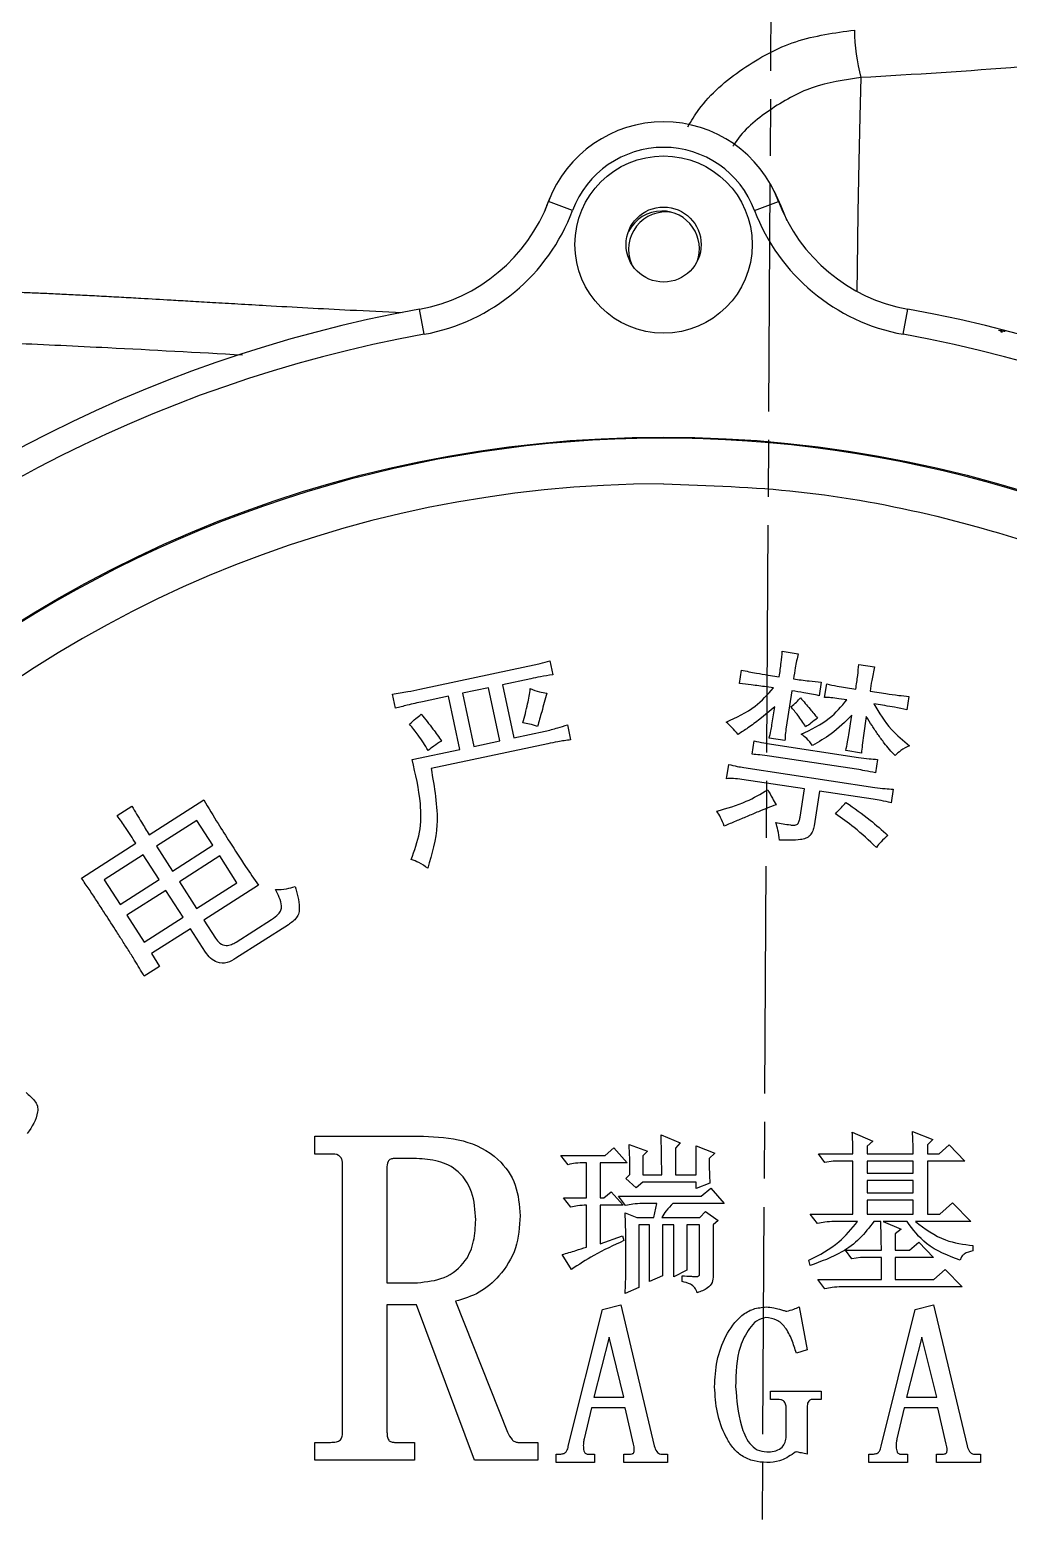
# Model space of a CAD drawing. Header units: millimetres. Extents: x 2448 to 4397, y 790 to 2168.
# Drawn here: x 3715.3 to 3766.9, y 1953.9 to 2033.4 of the extents above; entities that cross this region are included whole.
import ezdxf

# ---------------------------------------------------------------- set-up
doc = ezdxf.new("R2010")
doc.units = ezdxf.units.MM
doc.linetypes.add('AM_ISO08W050', pattern=[18, 12, -1.5, 3, -1.5])
doc.layers.add('AM_7', color=4, linetype='AM_ISO08W050', lineweight=25)

msp = doc.modelspace()

# ---------------------------------------------------------------- linework, layer by layer
at = {"color": 7, "linetype": 'Continuous', "lineweight": 25}
for p, q in [((3742.558, 2024.156), (3742.733, 2024.576)), ((3743.914, 2023.892), (3742.65, 2024.367)), ((3753.519, 2023.892), (3754.782, 2024.367)), ((3754.913, 2024.108), (3754.562, 2024.883)), ((3742.558, 2024.156), (3742.426, 2023.824)), ((3754.881, 2024.115), (3754.913, 2024.108)), ((3755.243, 2023.341), (3754.913, 2024.108)), ((3736.076, 2017.348), (3735.835, 2018.676)), ((3761.356, 2017.348), (3761.597, 2018.676)), ((3766.399, 2017.567), (3766.524, 2017.544)), ((3766.459, 2017.555), (3766.542, 2017.54)), ((3766.524, 2017.544), (3766.509, 2017.46)), ((3766.524, 2017.544), (3766.59, 2017.532)), ((3766.59, 2017.532), (3766.678, 2017.516)), ((3766.678, 2017.516), (3766.737, 2017.505)), ((3754.982, 2000.609), (3755.816, 2000.482)), ((3735.858, 1998.61), (3741.561, 1999.823)), ((3742.711, 2000.108), (3742.868, 1999.365)), ((3752.717, 1998.903), (3752.825, 1999.612)), ((3759.016, 1999.913), (3759.85, 1999.787)), ((3741.703, 1999.162), (3740.216, 1998.845)), ((3740.216, 1998.845), (3740.813, 1996.035)), ((3754.236, 1999.355), (3754.821, 1999.268)), ((3757.037, 1998.974), (3756.929, 1998.265)), ((3757.216, 1998.179), (3757.324, 1998.889)), ((3734.561, 1997.599), (3734.404, 1998.343)), ((3737.363, 1998.239), (3736, 1997.949)), ((3737.961, 1995.429), (3737.363, 1998.239)), ((3739.472, 1998.686), (3738.107, 1998.396)), ((3738.107, 1998.396), (3738.704, 1995.586)), ((3740.069, 1995.876), (3739.472, 1998.686)), ((3754.517, 1998.673), (3754.141, 1998.73)), ((3755.476, 1998.528), (3755.186, 1996.609)), ((3758.391, 1998.045), (3757.973, 1998.107)), ((3758.319, 1998.695), (3758.86, 1998.613)), ((3759.612, 1998.499), (3760.446, 1998.374)), ((3761.662, 1998.232), (3761.555, 1997.523)), ((3754.581, 1997.683), (3753.8, 1997.031)), ((3754.436, 1996.723), (3754.581, 1997.683)), ((3758.494, 1996.194), (3758.653, 1997.237)), ((3759.411, 1997.164), (3759.258, 1996.163)), ((3760.393, 1997.741), (3759.808, 1997.83)), ((3740.813, 1996.035), (3742.466, 1996.386)), ((3743.645, 1996.723), (3743.812, 1995.937)), ((3742.606, 1995.725), (3736.448, 1994.416)), ((3738.704, 1995.586), (3740.069, 1995.876)), ((3753.39, 1995.174), (3753.497, 1995.884)), ((3755.122, 1995.895), (3754.288, 1996.021)), ((3754.409, 1995.703), (3758.997, 1995.009)), ((3735.441, 1994.894), (3737.961, 1995.429)), ((3758.902, 1994.383), (3754.314, 1995.077)), ((3759.161, 1995.24), (3758.327, 1995.366)), ((3760.005, 1994.9), (3759.897, 1994.19)), ((3752.044, 1993.884), (3752.158, 1994.636)), ((3752.944, 1994.474), (3759.869, 1993.426)), ((3756.145, 1993.35), (3752.848, 1993.849)), ((3755.917, 1991.848), (3756.145, 1993.35)), ((3756.937, 1993.231), (3756.66, 1991.396)), ((3759.774, 1992.801), (3756.937, 1993.231)), ((3760.834, 1993.323), (3760.727, 1992.613)), ((3719.88, 1991.94), (3720.66, 1992.437)), ((3721.576, 1990.926), (3724.45, 1992.763)), ((3724.091, 1991.684), (3721.962, 1990.322)), ((3724.93, 1990.371), (3724.091, 1991.684)), ((3717.994, 1988.635), (3720.866, 1990.472)), ((3721.962, 1990.322), (3722.801, 1989.009)), ((3722.801, 1989.009), (3724.93, 1990.371)), ((3721.253, 1989.869), (3719.196, 1988.552)), ((3722.092, 1988.555), (3721.253, 1989.869)), ((3725.293, 1989.803), (3723.165, 1988.442)), ((3726.201, 1988.384), (3725.293, 1989.803)), ((3719.196, 1988.552), (3720.035, 1987.239)), ((3720.035, 1987.239), (3722.092, 1988.555)), ((3723.165, 1988.442), (3724.072, 1987.023)), ((3722.455, 1987.988), (3720.398, 1986.672)), ((3723.363, 1986.569), (3722.455, 1987.988)), ((3724.072, 1987.023), (3726.201, 1988.384)), ((3727.333, 1988.256), (3724.459, 1986.419)), ((3720.398, 1986.672), (3721.306, 1985.253)), ((3721.306, 1985.253), (3723.363, 1986.569)), ((3724.459, 1986.419), (3725.07, 1985.462)), ((3728.916, 1986.171), (3726.148, 1984.401)), ((3726.154, 1985.256), (3728.033, 1986.456)), ((3723.749, 1985.965), (3721.693, 1984.649)), ((3724.543, 1984.724), (3723.749, 1985.965)), ((3721.693, 1984.649), (3722.123, 1983.975)), ((3722.123, 1983.975), (3721.307, 1983.455)), ((3730.32, 1975.004), (3736.055, 1975.004)), ((3730.32, 1974.067), (3730.32, 1975.004)), ((3748.58, 1975.078), (3749.59, 1974.656)), ((3758.671, 1975.214), (3759.753, 1974.754)), ((3761.852, 1975.25), (3762.932, 1974.828)), ((3745.628, 1973.997), (3746.091, 1974.391)), ((3746.091, 1974.391), (3746.803, 1973.61)), ((3746.901, 1974.569), (3747.875, 1974.217)), ((3747.875, 1974.217), (3747.624, 1973.969)), ((3749.59, 1974.656), (3749.339, 1974.38)), ((3749.339, 1974.38), (3749.339, 1972.962)), ((3750.438, 1972.962), (3750.438, 1974.498)), ((3750.438, 1974.498), (3751.412, 1974.108)), ((3751.412, 1974.108), (3751.126, 1973.826)), ((3759.753, 1974.754), (3759.467, 1974.48)), ((3759.467, 1974.48), (3759.467, 1974.084)), ((3762.932, 1974.828), (3762.647, 1974.55)), ((3762.647, 1974.55), (3762.647, 1974.084)), ((3763.26, 1974.084), (3763.79, 1974.549)), ((3763.79, 1974.549), (3764.613, 1973.697)), ((3731.136, 1974.067), (3730.32, 1974.067)), ((3731.776, 1959.397), (3731.776, 1973.51)), ((3735.539, 1973.832), (3734.499, 1973.832)), ((3743.291, 1973.997), (3745.628, 1973.997)), ((3743.677, 1973.504), (3743.291, 1973.997)), ((3744.649, 1973.61), (3744.557, 1973.61)), ((3744.649, 1971.754), (3744.649, 1973.61)), ((3746.803, 1973.61), (3745.373, 1973.61)), ((3745.373, 1973.61), (3745.373, 1971.754)), ((3747.624, 1973.969), (3747.624, 1972.962)), ((3757.228, 1973.625), (3756.885, 1974.084)), ((3756.885, 1974.084), (3758.708, 1974.084)), ((3757.672, 1973.697), (3757.228, 1973.625)), ((3758.708, 1973.697), (3757.672, 1973.697)), ((3758.708, 1970.891), (3758.708, 1973.697)), ((3759.467, 1974.084), (3761.887, 1974.084)), ((3759.467, 1973.697), (3759.467, 1973.048)), ((3761.887, 1973.697), (3759.467, 1973.697)), ((3761.887, 1973.048), (3761.887, 1973.697)), ((3762.647, 1974.084), (3763.26, 1974.084)), ((3764.613, 1973.697), (3762.647, 1973.697)), ((3762.647, 1973.697), (3762.647, 1970.891)), ((3734.119, 1973.298), (3734.119, 1967.273)), ((3746.722, 1972.772), (3746.936, 1972.987)), ((3747.27, 1972.289), (3746.722, 1972.772)), ((3747.62, 1972.575), (3747.27, 1972.289)), ((3750.438, 1972.575), (3747.62, 1972.575)), ((3747.624, 1972.962), (3748.616, 1972.962)), ((3749.339, 1972.962), (3750.438, 1972.962)), ((3750.438, 1972.253), (3750.438, 1972.575)), ((3751.162, 1972.521), (3750.438, 1972.253)), ((3759.467, 1973.048), (3761.887, 1973.048)), ((3759.467, 1972.661), (3759.467, 1972.013)), ((3761.887, 1972.661), (3759.467, 1972.661)), ((3761.887, 1972.013), (3761.887, 1972.661)), ((3743.82, 1971.26), (3743.434, 1971.754)), ((3743.434, 1971.754), (3744.649, 1971.754)), ((3745.373, 1971.754), (3745.557, 1971.754)), ((3745.557, 1971.754), (3745.948, 1972.076)), ((3745.948, 1972.076), (3746.588, 1971.367)), ((3746.714, 1971.346), (3746.329, 1971.84)), ((3746.329, 1971.84), (3750.702, 1971.84)), ((3750.702, 1971.84), (3751.204, 1972.269)), ((3751.204, 1972.269), (3751.912, 1971.453)), ((3759.467, 1972.013), (3761.887, 1972.013)), ((3744.649, 1969.156), (3744.649, 1971.366)), ((3746.588, 1971.367), (3745.373, 1971.367)), ((3745.373, 1971.367), (3745.373, 1969.324)), ((3746.722, 1969.867), (3746.687, 1970.967)), ((3746.687, 1970.967), (3747.297, 1970.718)), ((3748.365, 1971.453), (3747.594, 1971.453)), ((3748.202, 1970.718), (3748.365, 1971.453)), ((3751.912, 1971.453), (3749.212, 1971.453)), ((3750.625, 1970.718), (3750.923, 1971.039)), ((3750.923, 1971.039), (3751.591, 1970.56)), ((3759.467, 1971.626), (3759.467, 1970.891)), ((3761.887, 1971.626), (3759.467, 1971.626)), ((3761.887, 1970.891), (3761.887, 1971.626)), ((3763.295, 1970.891), (3763.969, 1971.497)), ((3763.969, 1971.497), (3764.934, 1970.504)), ((3747.297, 1970.718), (3748.202, 1970.718)), ((3747.973, 1970.331), (3747.409, 1970.331)), ((3747.409, 1970.331), (3747.409, 1967.019)), ((3747.973, 1967.329), (3747.973, 1970.331)), ((3748.624, 1970.718), (3750.625, 1970.718)), ((3749.259, 1970.331), (3748.661, 1970.331)), ((3748.661, 1970.331), (3748.661, 1967.639)), ((3749.259, 1967.579), (3749.259, 1970.331)), ((3750.617, 1970.331), (3749.947, 1970.331)), ((3749.947, 1970.331), (3749.947, 1967.931)), ((3750.617, 1967.734), (3750.617, 1970.331)), ((3751.591, 1970.56), (3751.34, 1970.33)), ((3751.34, 1970.33), (3751.34, 1967.653)), ((3756.841, 1970.396), (3756.456, 1970.891)), ((3756.456, 1970.891), (3758.708, 1970.891)), ((3758.957, 1970.504), (3757.722, 1970.504)), ((3759.467, 1970.891), (3761.887, 1970.891)), ((3760.175, 1970.504), (3759.807, 1970.504)), ((3761.562, 1970.504), (3760.311, 1970.504)), ((3760.311, 1970.504), (3761.254, 1970.092)), ((3764.934, 1970.504), (3762.003, 1970.504)), ((3762.647, 1970.891), (3763.295, 1970.891)), ((3745.373, 1969.324), (3746.553, 1969.753)), ((3746.553, 1969.753), (3746.623, 1969.496)), ((3746.722, 1967.626), (3746.722, 1969.867)), ((3761.254, 1970.092), (3760.931, 1969.85)), ((3760.931, 1969.85), (3760.931, 1968.992)), ((3761.688, 1968.992), (3762.183, 1969.421)), ((3762.183, 1969.421), (3762.969, 1968.605)), ((3743.849, 1967.973), (3743.363, 1968.755)), ((3758.658, 1968.534), (3758.314, 1968.992)), ((3758.314, 1968.992), (3760.209, 1968.992)), ((3759.101, 1968.605), (3758.658, 1968.534)), ((3760.209, 1968.605), (3759.101, 1968.605)), ((3760.209, 1967.439), (3760.209, 1968.605)), ((3760.931, 1968.992), (3761.688, 1968.992)), ((3762.969, 1968.605), (3760.931, 1968.605)), ((3760.931, 1968.605), (3760.931, 1967.439)), ((3765.041, 1969.231), (3765.041, 1968.96)), ((3749.947, 1967.931), (3749.259, 1967.579)), ((3756.446, 1968.18), (3756.384, 1968.455)), ((3762.974, 1967.439), (3763.576, 1967.975)), ((3763.576, 1967.975), (3764.47, 1967.052)), ((3734.119, 1967.273), (3735.729, 1967.273)), ((3746.687, 1966.706), (3746.722, 1967.626)), ((3747.409, 1967.019), (3746.687, 1966.706)), ((3748.661, 1967.639), (3747.973, 1967.329)), ((3749.688, 1967.336), (3749.688, 1967.639)), ((3757.234, 1966.945), (3756.849, 1967.439)), ((3756.849, 1967.439), (3760.209, 1967.439)), ((3764.47, 1967.052), (3758.114, 1967.052)), ((3760.931, 1967.439), (3762.974, 1967.439)), ((3737.728, 1966.289), (3740.487, 1959.375)), ((3735.671, 1966.102), (3734.119, 1966.102)), ((3734.119, 1966.102), (3734.119, 1959.379)), ((3738.734, 1957.904), (3735.671, 1966.102)), ((3743.688, 1958.644), (3745.491, 1965.854)), ((3745.491, 1965.854), (3746.453, 1966.102)), ((3746.453, 1966.102), (3748.227, 1958.656)), ((3755.867, 1965.991), (3756.292, 1963.729)), ((3760.196, 1958.644), (3761.999, 1965.854)), ((3761.999, 1965.854), (3762.961, 1966.102)), ((3762.961, 1966.102), (3764.735, 1958.656)), ((3745.843, 1964.403), (3745.03, 1961.22)), ((3746.62, 1961.22), (3745.843, 1964.403)), ((3762.351, 1964.403), (3761.538, 1961.22)), ((3763.128, 1961.22), (3762.351, 1964.403)), ((3756.292, 1963.729), (3755.723, 1963.55)), ((3754.355, 1961.109), (3754.355, 1961.553)), ((3754.355, 1961.553), (3757.027, 1961.553)), ((3757.027, 1961.553), (3757.027, 1961.109)), ((3744.91, 1960.665), (3744.518, 1959.02)), ((3746.687, 1960.665), (3744.91, 1960.665)), ((3745.03, 1961.22), (3746.62, 1961.22)), ((3747.126, 1958.739), (3746.687, 1960.665)), ((3754.742, 1961.109), (3754.355, 1961.109)), ((3755.182, 1959.082), (3755.182, 1960.658)), ((3756.292, 1960.7), (3756.292, 1958.224)), ((3757.027, 1961.109), (3756.575, 1961.109)), ((3761.418, 1960.665), (3761.027, 1959.02)), ((3763.196, 1960.665), (3761.418, 1960.665)), ((3761.538, 1961.22), (3763.128, 1961.22)), ((3763.634, 1958.739), (3763.196, 1960.665)), ((3730.32, 1957.904), (3730.32, 1958.841)), ((3730.32, 1958.841), (3731.136, 1958.841)), ((3734.521, 1958.841), (3735.572, 1958.841)), ((3735.572, 1958.841), (3735.572, 1957.904)), ((3741.033, 1958.841), (3742.083, 1958.841)), ((3742.083, 1958.841), (3742.083, 1957.904)), ((3743.045, 1957.78), (3743.045, 1958.224)), ((3743.045, 1958.224), (3743.293, 1958.224)), ((3744.718, 1958.224), (3745.077, 1958.224)), ((3745.077, 1958.224), (3745.077, 1957.78)), ((3746.618, 1957.78), (3746.618, 1958.224)), ((3746.618, 1958.224), (3746.913, 1958.224)), ((3748.567, 1958.224), (3748.926, 1958.224)), ((3748.926, 1958.224), (3748.926, 1957.78)), ((3759.553, 1957.78), (3759.553, 1958.224)), ((3759.553, 1958.224), (3759.801, 1958.224)), ((3761.226, 1958.224), (3761.585, 1958.224)), ((3761.585, 1958.224), (3761.585, 1957.78)), ((3763.126, 1957.78), (3763.126, 1958.224)), ((3763.126, 1958.224), (3763.421, 1958.224)), ((3765.075, 1958.224), (3765.434, 1958.224)), ((3765.434, 1958.224), (3765.434, 1957.78)), ((3735.572, 1957.904), (3730.32, 1957.904)), ((3742.083, 1957.904), (3738.734, 1957.904)), ((3745.077, 1957.78), (3743.045, 1957.78)), ((3748.926, 1957.78), (3746.618, 1957.78)), ((3761.585, 1957.78), (3759.553, 1957.78)), ((3765.434, 1957.78), (3763.126, 1957.78))]:
    msp.add_line(p, q, dxfattribs=at)
at = {"color": 7, "linetype": 'Continuous', "lineweight": 25, "flags": 128}
for points in [[(3759.121, 2030.9), (3759.07, 2028.841), (3759.02, 2026.465), (3758.972, 2023.78), (3758.926, 2020.797), (3758.909, 2019.624)], [(3766.575, 2017.448), (3766.583, 2017.493), (3766.59, 2017.532)]]:
    msp.add_lwpolyline(points, dxfattribs=at)
at = {"color": 7, "linetype": 'Continuous', "lineweight": 25}
for centre, radius in [((3748.716, 2022.088), 4.68), ((3748.716, 2022.088), 1.98), ((3748.716, 1947.838), 64.082)]:
    msp.add_circle(centre, radius, dxfattribs=at)
for centre, radius, start, end in [((3769.47, 2033.558), 10.685, 180.80061, 194.40213), ((3748.716, 2022.088), 6.48, 20.5867, 159.4133), ((3748.716, 2022.088), 5.13, 20.5867, 159.4133), ((3734.225, 2027.531), 9, 280.30612, 339.4133), ((3763.208, 2027.531), 9, 200.5867, 259.69388), ((3734.225, 2027.531), 10.35, 280.30612, 339.4133), ((3748.624, 2021.877), 1.98, 90.00176, 153.0178), ((3748.847, 2021.829), 1.98, 81.17099, 202.68036), ((3748.624, 2021.877), 1.98, 339.6312, 89.99908), ((3763.208, 2027.531), 10.35, 200.5867, 259.69388), ((3748.716, 1947.838), 72, 100.3061, 169.6939), ((3748.716, 1947.838), 72, 10.3061, 79.6939), ((3748.716, 1947.838), 70.65, 100.3061, 169.6939), ((3748.716, 1947.838), 70.65, 10.3061, 79.6939), ((3748.716, 1947.838), 64.023, 270, 180.00002), ((3748.716, 1947.838), 61.611, 90, 360)]:
    msp.add_arc(centre, radius, start, end, dxfattribs=at)
for points, knots in [([(3808.477, 2036.224), (3808.064, 2036.232), (3806.618, 2036.258), (3803.104, 2036.001), (3797.775, 2035.402), (3791.017, 2034.421), (3783.678, 2033.336), (3775.832, 2032.293), (3767.628, 2031.402), (3761.952, 2031.067), (3759.121, 2030.9)], [0, 0, 0, 0, 0.038209, 0.133818, 0.278628, 0.422574, 0.567581, 0.711778, 0.856254, 1, 1, 1, 1]), ([(3749.999, 2028.308), (3750.184, 2028.616), (3750.911, 2029.828), (3752.839, 2031.443), (3755.642, 2032.986), (3757.736, 2033.267), (3758.787, 2033.409)], [0, 0, 0, 0, 0.101781, 0.401016, 0.699663, 1, 1, 1, 1]), ([(3759.121, 2030.9), (3758.252, 2030.776), (3756.535, 2030.53), (3754.293, 2029.24), (3752.889, 2028.106), (3752.412, 2027.338), (3752.376, 2027.28)], [0, 0, 0, 0, 0.332659, 0.656946, 0.973909, 1, 1, 1, 1]), ([(3693.002, 2017.025), (3693.074, 2017.068), (3693.801, 2017.494), (3695.211, 2018), (3697.209, 2018.596), (3699.175, 2019.007), (3701.346, 2019.327), (3703.738, 2019.55), (3706.169, 2019.668), (3708.632, 2019.706), (3711.064, 2019.686), (3713.038, 2019.634), (3714.452, 2019.583), (3715.291, 2019.549), (3716.171, 2019.511), (3717.093, 2019.468), (3718.058, 2019.42), (3719.066, 2019.368), (3720.092, 2019.313), (3721.311, 2019.243), (3722.524, 2019.172), (3723.791, 2019.099), (3724.966, 2019.031), (3726.296, 2018.954), (3728.693, 2018.816), (3731.57, 2018.655), (3733.996, 2018.542), (3734.912, 2018.499)], [0, 0, 0, 0, 0.008751, 0.088214, 0.145622, 0.205219, 0.267074, 0.331253, 0.397814, 0.452488, 0.510769, 0.568586, 0.586265, 0.604662, 0.623776, 0.643608, 0.664158, 0.685426, 0.707412, 0.728504, 0.76123, 0.781956, 0.805592, 0.832136, 0.861589, 0.947724, 1, 1, 1, 1]), ([(3726.503, 2016.246), (3724.104, 2016.378), (3719.966, 2016.605), (3714.436, 2016.869), (3710.32, 2017.019), (3707.97, 2017.01), (3707.092, 2017.006)], [0, 0, 0, 0, 0.345931, 0.59699, 0.849332, 1, 1, 1, 1]), ([(3748.716, 2009.449), (3751.093, 2009.37), (3755.945, 2009.207), (3763.26, 2007.857), (3770.608, 2005.608), (3777.803, 2002.346), (3784.646, 1998.107), (3790.942, 1992.951), (3796.362, 1987.16), (3800.847, 1980.952), (3804.401, 1974.535), (3807.123, 1967.88), (3808.998, 1961.137), (3810.125, 1954.446), (3810.261, 1950.013), (3810.327, 1947.838)], [0, 0, 0, 0, 0.0736754, 0.1504344, 0.2298849, 0.3115242, 0.3947507, 0.4788859, 0.5632051, 0.6400411, 0.7158686, 0.7901842, 0.8625449, 0.9325805, 1, 1, 1, 1]), ([(3754.821, 1999.268), (3754.858, 1999.517), (3754.923, 1999.963), (3754.964, 2000.411), (3754.982, 2000.609)], [0, 0, 0, 0, 0.560014, 1, 1, 1, 1]), ([(3755.816, 2000.482), (3755.764, 2000.236), (3755.671, 1999.795), (3755.602, 1999.35), (3755.571, 1999.154)], [0, 0, 0, 0, 0.559978, 1, 1, 1, 1]), ([(3741.561, 1999.823), (3741.777, 1999.871), (3742.163, 1999.957), (3742.543, 2000.062), (3742.711, 2000.108)], [0, 0, 0, 0, 0.5599983, 1, 1, 1, 1]), ([(3752.825, 1999.612), (3753.088, 1999.559), (3753.556, 1999.464), (3754.029, 1999.388), (3754.236, 1999.355)], [0, 0, 0, 0, 0.559995, 1, 1, 1, 1]), ([(3758.86, 1998.613), (3758.897, 1998.855), (3758.963, 1999.286), (3759, 1999.722), (3759.016, 1999.913)], [0, 0, 0, 0, 0.56003, 1, 1, 1, 1]), ([(3759.85, 1999.787), (3759.799, 1999.548), (3759.707, 1999.121), (3759.641, 1998.689), (3759.612, 1998.499)], [0, 0, 0, 0, 0.559986, 1, 1, 1, 1]), ([(3742.868, 1999.365), (3742.65, 1999.334), (3742.259, 1999.278), (3741.873, 1999.197), (3741.703, 1999.162)], [0, 0, 0, 0, 0.559976, 1, 1, 1, 1]), ([(3754.141, 1998.73), (3753.876, 1998.767), (3753.403, 1998.834), (3752.927, 1998.882), (3752.717, 1998.903)], [0, 0, 0, 0, 0.5599998, 1, 1, 1, 1]), ([(3755.571, 1999.154), (3755.844, 1999.115), (3756.332, 1999.045), (3756.822, 1998.996), (3757.037, 1998.974)], [0, 0, 0, 0, 0.55999, 1, 1, 1, 1]), ([(3757.324, 1998.889), (3757.509, 1998.847), (3757.838, 1998.772), (3758.172, 1998.719), (3758.319, 1998.695)], [0, 0, 0, 0, 0.55998, 1, 1, 1, 1]), ([(3734.404, 1998.343), (3734.676, 1998.387), (3735.163, 1998.466), (3735.646, 1998.566), (3735.858, 1998.61)], [0, 0, 0, 0, 0.559989, 1, 1, 1, 1]), ([(3736, 1997.949), (3735.73, 1997.888), (3735.249, 1997.781), (3734.771, 1997.655), (3734.561, 1997.599)], [0, 0, 0, 0, 0.559993, 1, 1, 1, 1]), ([(3741.29, 1996.827), (3741.381, 1997.162), (3741.543, 1997.759), (3741.64, 1998.371), (3741.683, 1998.639)], [0, 0, 0, 0, 0.560024, 1, 1, 1, 1]), ([(3741.683, 1998.639), (3741.841, 1998.577), (3742.124, 1998.464), (3742.424, 1998.415), (3742.556, 1998.393)], [0, 0, 0, 0, 0.560084, 1, 1, 1, 1]), ([(3742.556, 1998.393), (3742.466, 1998.067), (3742.304, 1997.484), (3742.138, 1996.902), (3742.065, 1996.646)], [0, 0, 0, 0, 0.559985, 1, 1, 1, 1]), ([(3752.027, 1996.874), (3752.559, 1997.119), (3753.511, 1997.556), (3754.209, 1998.332), (3754.517, 1998.673)], [0, 0, 0, 0, 0.559521, 1, 1, 1, 1]), ([(3755.434, 1997.682), (3755.538, 1997.76), (3755.723, 1997.901), (3755.869, 1998.081), (3755.933, 1998.16)], [0, 0, 0, 0, 0.5601689, 1, 1, 1, 1]), ([(3756.929, 1998.265), (3756.659, 1998.32), (3756.177, 1998.418), (3755.69, 1998.495), (3755.476, 1998.528)], [0, 0, 0, 0, 0.559986, 1, 1, 1, 1]), ([(3755.933, 1998.16), (3756.105, 1997.962), (3756.412, 1997.608), (3756.707, 1997.244), (3756.837, 1997.084)], [0, 0, 0, 0, 0.559994, 1, 1, 1, 1]), ([(3755.983, 1996.233), (3756.504, 1996.479), (3757.434, 1996.92), (3758.099, 1997.701), (3758.391, 1998.045)], [0, 0, 0, 0, 0.560057, 1, 1, 1, 1]), ([(3757.973, 1998.107), (3757.832, 1998.126), (3757.581, 1998.159), (3757.328, 1998.173), (3757.216, 1998.179)], [0, 0, 0, 0, 0.5599717, 1, 1, 1, 1]), ([(3760.446, 1998.374), (3760.673, 1998.342), (3761.077, 1998.286), (3761.484, 1998.248), (3761.662, 1998.232)], [0, 0, 0, 0, 0.5599822, 1, 1, 1, 1]), ([(3735.302, 1996.763), (3735.416, 1996.863), (3735.62, 1997.041), (3735.831, 1997.21), (3735.924, 1997.284)], [0, 0, 0, 0, 0.559968, 1, 1, 1, 1]), ([(3735.924, 1997.284), (3736.135, 1997.028), (3736.512, 1996.571), (3736.852, 1996.085), (3737.002, 1995.871)], [0, 0, 0, 0, 0.560049, 1, 1, 1, 1]), ([(3756.212, 1996.624), (3756.08, 1996.832), (3755.845, 1997.202), (3755.559, 1997.535), (3755.434, 1997.682)], [0, 0, 0, 0, 0.559999, 1, 1, 1, 1]), ([(3758.653, 1997.237), (3758.301, 1996.889), (3757.674, 1996.268), (3756.91, 1995.826), (3756.574, 1995.631)], [0, 0, 0, 0, 0.5596476, 1, 1, 1, 1]), ([(3760.933, 1995.101), (3760.738, 1995.318), (3760.418, 1995.675), (3760.027, 1996.217), (3759.713, 1996.686), (3759.511, 1997.005), (3759.411, 1997.164)], [0, 0, 0, 0, 0.3399585, 0.5599599, 0.7799887, 1, 1, 1, 1]), ([(3759.808, 1997.83), (3760.094, 1997.36), (3760.605, 1996.521), (3761.361, 1995.899), (3761.694, 1995.625)], [0, 0, 0, 0, 0.560075, 1, 1, 1, 1]), ([(3761.555, 1997.523), (3761.339, 1997.569), (3760.954, 1997.652), (3760.564, 1997.714), (3760.393, 1997.741)], [0, 0, 0, 0, 0.559981, 1, 1, 1, 1]), ([(3736.287, 1995.374), (3736.123, 1995.647), (3735.829, 1996.136), (3735.463, 1996.572), (3735.302, 1996.763)], [0, 0, 0, 0, 0.559895, 1, 1, 1, 1]), ([(3742.065, 1996.646), (3741.923, 1996.691), (3741.669, 1996.772), (3741.406, 1996.81), (3741.29, 1996.827)], [0, 0, 0, 0, 0.559787, 1, 1, 1, 1]), ([(3742.466, 1996.386), (3742.687, 1996.446), (3743.082, 1996.552), (3743.473, 1996.671), (3743.645, 1996.723)], [0, 0, 0, 0, 0.560014, 1, 1, 1, 1]), ([(3752.653, 1996.225), (3752.54, 1996.35), (3752.339, 1996.573), (3752.122, 1996.782), (3752.027, 1996.874)], [0, 0, 0, 0, 0.559982, 1, 1, 1, 1]), ([(3753.8, 1997.031), (3753.592, 1996.872), (3753.22, 1996.589), (3752.827, 1996.336), (3752.653, 1996.225)], [0, 0, 0, 0, 0.559929, 1, 1, 1, 1]), ([(3754.288, 1996.021), (3754.322, 1996.15), (3754.384, 1996.382), (3754.42, 1996.618), (3754.436, 1996.723)], [0, 0, 0, 0, 0.559809, 1, 1, 1, 1]), ([(3755.186, 1996.609), (3755.169, 1996.476), (3755.139, 1996.239), (3755.127, 1996), (3755.122, 1995.895)], [0, 0, 0, 0, 0.559946, 1, 1, 1, 1]), ([(3756.837, 1997.084), (3756.725, 1996.993), (3756.524, 1996.829), (3756.308, 1996.687), (3756.212, 1996.624)], [0, 0, 0, 0, 0.5599148, 1, 1, 1, 1]), ([(3737.002, 1995.871), (3736.862, 1995.787), (3736.614, 1995.635), (3736.387, 1995.454), (3736.287, 1995.374)], [0, 0, 0, 0, 0.560212, 1, 1, 1, 1]), ([(3743.812, 1995.937), (3743.585, 1995.905), (3743.181, 1995.847), (3742.782, 1995.762), (3742.606, 1995.725)], [0, 0, 0, 0, 0.559909, 1, 1, 1, 1]), ([(3753.497, 1995.884), (3753.666, 1995.845), (3753.969, 1995.775), (3754.275, 1995.725), (3754.409, 1995.703)], [0, 0, 0, 0, 0.560003, 1, 1, 1, 1]), ([(3756.574, 1995.631), (3756.48, 1995.76), (3756.312, 1995.99), (3756.084, 1996.159), (3755.983, 1996.233)], [0, 0, 0, 0, 0.55966, 1, 1, 1, 1]), ([(3758.327, 1995.366), (3758.363, 1995.519), (3758.427, 1995.794), (3758.473, 1996.072), (3758.494, 1996.194)], [0, 0, 0, 0, 0.560018, 1, 1, 1, 1]), ([(3759.258, 1996.163), (3759.236, 1995.991), (3759.198, 1995.684), (3759.172, 1995.375), (3759.161, 1995.24)], [0, 0, 0, 0, 0.559987, 1, 1, 1, 1]), ([(3761.694, 1995.625), (3761.536, 1995.549), (3761.255, 1995.413), (3761.031, 1995.196), (3760.933, 1995.101)], [0, 0, 0, 0, 0.560517, 1, 1, 1, 1]), ([(3735.395, 1989.613), (3735.57, 1990.088), (3735.92, 1991.038), (3735.929, 1992.865), (3735.626, 1994.124), (3735.441, 1994.894)], [0, 0, 0, 0, 0.279999, 0.559617, 1, 1, 1, 1]), ([(3754.314, 1995.077), (3754.142, 1995.099), (3753.834, 1995.137), (3753.525, 1995.163), (3753.39, 1995.174)], [0, 0, 0, 0, 0.559973, 1, 1, 1, 1]), ([(3758.997, 1995.009), (3759.185, 1994.984), (3759.52, 1994.94), (3759.857, 1994.912), (3760.005, 1994.9)], [0, 0, 0, 0, 0.559981, 1, 1, 1, 1]), ([(3736.448, 1994.416), (3736.533, 1993.926), (3736.702, 1992.944), (3736.848, 1991.152), (3736.489, 1989.91), (3736.27, 1989.152)], [0, 0, 0, 0, 0.280556, 0.560904, 1, 1, 1, 1]), ([(3752.158, 1994.636), (3752.303, 1994.6), (3752.563, 1994.537), (3752.827, 1994.493), (3752.944, 1994.474)], [0, 0, 0, 0, 0.5599706, 1, 1, 1, 1]), ([(3759.897, 1994.19), (3759.712, 1994.23), (3759.382, 1994.3), (3759.049, 1994.358), (3758.902, 1994.383)], [0, 0, 0, 0, 0.5600147, 1, 1, 1, 1]), ([(3751.529, 1992.171), (3752.057, 1992.32), (3753, 1992.588), (3753.845, 1993.082), (3754.218, 1993.3)], [0, 0, 0, 0, 0.559708, 1, 1, 1, 1]), ([(3752.848, 1993.849), (3752.699, 1993.866), (3752.431, 1993.897), (3752.162, 1993.888), (3752.044, 1993.884)], [0, 0, 0, 0, 0.559898, 1, 1, 1, 1]), ([(3754.218, 1993.3), (3754.296, 1993.15), (3754.435, 1992.884), (3754.586, 1992.623), (3754.653, 1992.509)], [0, 0, 0, 0, 0.559988, 1, 1, 1, 1]), ([(3759.869, 1993.426), (3760.049, 1993.402), (3760.37, 1993.359), (3760.692, 1993.334), (3760.834, 1993.323)], [0, 0, 0, 0, 0.559976, 1, 1, 1, 1]), ([(3720.66, 1992.437), (3720.825, 1992.151), (3721.118, 1991.64), (3721.436, 1991.144), (3721.576, 1990.926)], [0, 0, 0, 0, 0.559963, 1, 1, 1, 1]), ([(3724.45, 1992.763), (3724.7, 1992.344), (3725.146, 1991.597), (3725.615, 1990.863), (3725.822, 1990.541)], [0, 0, 0, 0, 0.559978, 1, 1, 1, 1]), ([(3754.653, 1992.509), (3754.34, 1992.389), (3753.825, 1992.192), (3753.121, 1991.887), (3752.521, 1991.637), (3752.122, 1991.47), (3751.922, 1991.386)], [0, 0, 0, 0, 0.339981, 0.559988, 0.779994, 1, 1, 1, 1]), ([(3757.781, 1992.035), (3757.891, 1992.142), (3758.086, 1992.333), (3758.263, 1992.542), (3758.341, 1992.634)], [0, 0, 0, 0, 0.560042, 1, 1, 1, 1]), ([(3758.341, 1992.634), (3758.772, 1992.331), (3759.542, 1991.791), (3760.243, 1991.166), (3760.552, 1990.89)], [0, 0, 0, 0, 0.560062, 1, 1, 1, 1]), ([(3760.727, 1992.613), (3760.55, 1992.654), (3760.234, 1992.726), (3759.915, 1992.778), (3759.774, 1992.801)], [0, 0, 0, 0, 0.559977, 1, 1, 1, 1]), ([(3720.866, 1990.472), (3720.688, 1990.75), (3720.37, 1991.246), (3720.03, 1991.728), (3719.88, 1991.94)], [0, 0, 0, 0, 0.560016, 1, 1, 1, 1]), ([(3751.922, 1991.386), (3751.86, 1991.538), (3751.75, 1991.81), (3751.597, 1992.061), (3751.529, 1992.171)], [0, 0, 0, 0, 0.5599499, 1, 1, 1, 1]), ([(3754.639, 1991.572), (3754.895, 1991.527), (3755.216, 1991.47), (3755.596, 1991.415), (3755.803, 1991.465), (3755.882, 1991.659), (3755.906, 1991.785), (3755.917, 1991.848)], [0, 0, 0, 0, 0.501944, 0.62742, 0.749685, 0.8745, 1, 1, 1, 1]), ([(3759.944, 1990.257), (3759.563, 1990.616), (3758.881, 1991.258), (3758.117, 1991.797), (3757.781, 1992.035)], [0, 0, 0, 0, 0.5597446, 1, 1, 1, 1]), ([(3754.84, 1990.645), (3754.815, 1990.821), (3754.77, 1991.135), (3754.679, 1991.438), (3754.639, 1991.572)], [0, 0, 0, 0, 0.559973, 1, 1, 1, 1]), ([(3756.66, 1991.396), (3756.641, 1991.305), (3756.603, 1991.124), (3756.459, 1990.879), (3756.222, 1990.719), (3755.673, 1990.609), (3755.21, 1990.629), (3754.84, 1990.645)], [0, 0, 0, 0, 0.125108, 0.249909, 0.374528, 0.499595, 1, 1, 1, 1]), ([(3760.552, 1990.89), (3760.427, 1990.783), (3760.205, 1990.59), (3760.024, 1990.359), (3759.944, 1990.257)], [0, 0, 0, 0, 0.560058, 1, 1, 1, 1]), ([(3725.822, 1990.541), (3726.098, 1990.11), (3726.59, 1989.341), (3727.106, 1988.588), (3727.333, 1988.256)], [0, 0, 0, 0, 0.560011, 1, 1, 1, 1]), ([(3736.27, 1989.152), (3736.118, 1989.26), (3735.847, 1989.454), (3735.533, 1989.565), (3735.395, 1989.613)], [0, 0, 0, 0, 0.560728, 1, 1, 1, 1]), ([(3719.776, 1985.925), (3719.578, 1986.234), (3719.251, 1986.745), (3718.791, 1987.451), (3718.4, 1988.048), (3718.129, 1988.439), (3717.994, 1988.635)], [0, 0, 0, 0, 0.340004, 0.560006, 0.780008, 1, 1, 1, 1]), ([(3728.033, 1986.456), (3728.159, 1986.544), (3728.348, 1986.676), (3728.545, 1986.927), (3728.563, 1987.405), (3728.377, 1987.751), (3728.228, 1988.028)], [0, 0, 0, 0, 0.250378, 0.375384, 0.499124, 1, 1, 1, 1]), ([(3728.228, 1988.028), (3728.428, 1988.033), (3728.784, 1988.042), (3729.122, 1988.15), (3729.271, 1988.198)], [0, 0, 0, 0, 0.55983, 1, 1, 1, 1]), ([(3729.271, 1988.198), (3729.375, 1987.831), (3729.505, 1987.373), (3729.486, 1986.796), (3729.305, 1986.45), (3729.072, 1986.283), (3728.916, 1986.171)], [0, 0, 0, 0, 0.500786, 0.625786, 0.750524, 1, 1, 1, 1]), ([(3721.307, 1983.455), (3721.141, 1983.739), (3720.866, 1984.207), (3720.463, 1984.846), (3720.12, 1985.386), (3719.891, 1985.745), (3719.776, 1985.925)], [0, 0, 0, 0, 0.339955, 0.559969, 0.779985, 1, 1, 1, 1]), ([(3725.07, 1985.462), (3725.14, 1985.365), (3725.28, 1985.173), (3725.61, 1985.054), (3725.914, 1985.115), (3726.074, 1985.209), (3726.154, 1985.256)], [0, 0, 0, 0, 0.280433, 0.558464, 0.778886, 1, 1, 1, 1]), ([(3726.148, 1984.401), (3725.997, 1984.308), (3725.697, 1984.124), (3725.177, 1984.138), (3724.793, 1984.395), (3724.627, 1984.614), (3724.543, 1984.724)], [0, 0, 0, 0, 0.280758, 0.558556, 0.778818, 1, 1, 1, 1]), ([(3715.07, 1977.319), (3715.232, 1977.184), (3715.474, 1976.98), (3715.698, 1976.608), (3715.681, 1975.956), (3715.38, 1975.508), (3715.139, 1975.148)], [0, 0, 0, 0, 0.250443, 0.375539, 0.499787, 1, 1, 1, 1]), ([(3736.055, 1975.004), (3736.755, 1974.969), (3738.152, 1974.9), (3739.964, 1974.009), (3741.025, 1972.466), (3741.106, 1971.362), (3741.146, 1970.809)], [0, 0, 0, 0, 0.281039, 0.560276, 0.779633, 1, 1, 1, 1]), ([(3748.616, 1972.962), (3748.616, 1973.357), (3748.614, 1974.062), (3748.59, 1974.767), (3748.58, 1975.078)], [0, 0, 0, 0, 0.5600057, 1, 1, 1, 1]), ([(3758.708, 1974.084), (3758.705, 1974.295), (3758.7, 1974.672), (3758.68, 1975.048), (3758.671, 1975.214)], [0, 0, 0, 0, 0.559996, 1, 1, 1, 1]), ([(3761.887, 1974.084), (3761.885, 1974.302), (3761.882, 1974.691), (3761.861, 1975.079), (3761.852, 1975.25)], [0, 0, 0, 0, 0.5599887, 1, 1, 1, 1]), ([(3746.936, 1972.987), (3746.935, 1973.283), (3746.934, 1973.81), (3746.911, 1974.337), (3746.901, 1974.569)], [0, 0, 0, 0, 0.5599998, 1, 1, 1, 1]), ([(3731.776, 1973.51), (3731.774, 1973.572), (3731.77, 1973.696), (3731.712, 1973.877), (3731.505, 1974.07), (3731.288, 1974.068), (3731.136, 1974.067)], [0, 0, 0, 0, 0.185924, 0.376141, 0.561387, 1, 1, 1, 1]), ([(3734.499, 1973.832), (3734.436, 1973.825), (3734.341, 1973.815), (3734.235, 1973.743), (3734.117, 1973.593), (3734.118, 1973.429), (3734.119, 1973.298)], [0, 0, 0, 0, 0.2502, 0.376077, 0.501356, 1, 1, 1, 1]), ([(3738.804, 1970.6), (3738.772, 1971.094), (3738.71, 1972.076), (3737.896, 1973.282), (3736.696, 1973.782), (3735.925, 1973.816), (3735.539, 1973.832)], [0, 0, 0, 0, 0.2805488, 0.5587988, 0.7789009, 1, 1, 1, 1]), ([(3744.557, 1973.61), (3744.391, 1973.604), (3744.095, 1973.593), (3743.804, 1973.531), (3743.677, 1973.504)], [0, 0, 0, 0, 0.55994, 1, 1, 1, 1]), ([(3751.126, 1973.826), (3751.126, 1973.582), (3751.126, 1973.147), (3751.151, 1972.712), (3751.162, 1972.521)], [0, 0, 0, 0, 0.560029, 1, 1, 1, 1]), ([(3744.649, 1971.366), (3744.493, 1971.359), (3744.213, 1971.345), (3743.94, 1971.286), (3743.82, 1971.26)], [0, 0, 0, 0, 0.559951, 1, 1, 1, 1]), ([(3747.594, 1971.453), (3747.428, 1971.447), (3747.131, 1971.436), (3746.841, 1971.374), (3746.714, 1971.346)], [0, 0, 0, 0, 0.559942, 1, 1, 1, 1]), ([(3749.212, 1971.453), (3749.085, 1971.33), (3748.858, 1971.109), (3748.696, 1970.838), (3748.624, 1970.718)], [0, 0, 0, 0, 0.559329, 1, 1, 1, 1]), ([(3735.729, 1967.273), (3736.21, 1967.322), (3737.171, 1967.418), (3738.289, 1968.294), (3738.751, 1969.469), (3738.786, 1970.223), (3738.804, 1970.6)], [0, 0, 0, 0, 0.279886, 0.558711, 0.778898, 1, 1, 1, 1]), ([(3741.146, 1970.809), (3741.11, 1970.229), (3741.037, 1969.071), (3740.159, 1967.677), (3739.034, 1966.682), (3738.163, 1966.42), (3737.728, 1966.289)], [0, 0, 0, 0, 0.280363, 0.559605, 0.780272, 1, 1, 1, 1]), ([(3756.384, 1968.455), (3756.941, 1968.745), (3757.935, 1969.262), (3758.645, 1970.124), (3758.957, 1970.504)], [0, 0, 0, 0, 0.5599236, 1, 1, 1, 1]), ([(3759.807, 1970.504), (3759.573, 1970.191), (3759.105, 1969.565), (3757.967, 1968.731), (3757.023, 1968.389), (3756.446, 1968.18)], [0, 0, 0, 0, 0.279968, 0.560229, 1, 1, 1, 1]), ([(3757.722, 1970.504), (3757.556, 1970.497), (3757.259, 1970.486), (3756.969, 1970.423), (3756.841, 1970.396)], [0, 0, 0, 0, 0.559904, 1, 1, 1, 1]), ([(3760.209, 1968.992), (3760.207, 1969.274), (3760.203, 1969.778), (3760.184, 1970.282), (3760.175, 1970.504)], [0, 0, 0, 0, 0.559998, 1, 1, 1, 1]), ([(3764.367, 1968.466), (3763.731, 1968.701), (3762.597, 1969.12), (3761.878, 1970.082), (3761.562, 1970.504)], [0, 0, 0, 0, 0.561095, 1, 1, 1, 1]), ([(3762.003, 1970.504), (3762.512, 1970.124), (3763.424, 1969.445), (3764.546, 1969.296), (3765.041, 1969.231)], [0, 0, 0, 0, 0.558187, 1, 1, 1, 1]), ([(3746.623, 1969.496), (3746.086, 1969.246), (3745.128, 1968.799), (3744.24, 1968.225), (3743.849, 1967.973)], [0, 0, 0, 0, 0.56035, 1, 1, 1, 1]), ([(3743.363, 1968.755), (3743.604, 1968.826), (3744.034, 1968.955), (3744.461, 1969.095), (3744.649, 1969.156)], [0, 0, 0, 0, 0.56, 1, 1, 1, 1]), ([(3765.041, 1968.96), (3764.878, 1968.919), (3764.651, 1968.863), (3764.432, 1968.651), (3764.389, 1968.528), (3764.367, 1968.466)], [0, 0, 0, 0, 0.559369, 0.779789, 1, 1, 1, 1]), ([(3749.688, 1967.639), (3749.856, 1967.63), (3750.108, 1967.617), (3750.394, 1967.599), (3750.537, 1967.606), (3750.588, 1967.646), (3750.605, 1967.672), (3750.617, 1967.702), (3750.617, 1967.723), (3750.617, 1967.734)], [0, 0, 0, 0, 0.500078, 0.750087, 0.874285, 0.905493, 0.937008, 0.968662, 1, 1, 1, 1]), ([(3750.492, 1966.741), (3750.459, 1966.837), (3750.392, 1967.027), (3750.086, 1967.236), (3749.839, 1967.298), (3749.688, 1967.336)], [0, 0, 0, 0, 0.278643, 0.558741, 1, 1, 1, 1]), ([(3751.34, 1967.653), (3751.331, 1967.525), (3751.313, 1967.268), (3750.988, 1966.916), (3750.68, 1966.808), (3750.492, 1966.741)], [0, 0, 0, 0, 0.279322, 0.559082, 1, 1, 1, 1]), ([(3758.114, 1967.052), (3757.948, 1967.045), (3757.652, 1967.034), (3757.361, 1966.972), (3757.234, 1966.945)], [0, 0, 0, 0, 0.559942, 1, 1, 1, 1]), ([(3751.41, 1961.771), (3751.434, 1962.234), (3751.481, 1963.159), (3751.952, 1964.474), (3752.629, 1965.439), (3753.439, 1965.928), (3753.902, 1965.97), (3754.134, 1965.991)], [0, 0, 0, 0, 0.250502, 0.500764, 0.750092, 0.875058, 1, 1, 1, 1]), ([(3754.114, 1965.436), (3753.941, 1965.388), (3753.59, 1965.29), (3753.125, 1964.718), (3752.554, 1963.593), (3752.533, 1962.5), (3752.519, 1961.771)], [0, 0, 0, 0, 0.1235026, 0.2488673, 0.4989384, 1, 1, 1, 1]), ([(3755.723, 1963.55), (3755.648, 1963.789), (3755.499, 1964.265), (3755.19, 1964.889), (3754.706, 1965.355), (3754.311, 1965.409), (3754.114, 1965.436)], [0, 0, 0, 0, 0.281143, 0.561734, 0.781208, 1, 1, 1, 1]), ([(3754.134, 1965.991), (3754.265, 1965.983), (3754.501, 1965.968), (3754.727, 1965.903), (3754.827, 1965.875)], [0, 0, 0, 0, 0.559728, 1, 1, 1, 1]), ([(3754.827, 1965.875), (3754.898, 1965.851), (3755.025, 1965.807), (3755.156, 1965.781), (3755.214, 1965.769)], [0, 0, 0, 0, 0.560487, 1, 1, 1, 1]), ([(3755.214, 1965.769), (3755.339, 1965.801), (3755.563, 1965.857), (3755.774, 1965.95), (3755.867, 1965.991)], [0, 0, 0, 0, 0.558272, 1, 1, 1, 1]), ([(3754.16, 1957.78), (3753.933, 1957.794), (3753.481, 1957.82), (3752.847, 1958.095), (3752.338, 1958.558), (3751.88, 1959.341), (3751.49, 1960.415), (3751.437, 1961.319), (3751.41, 1961.771)], [0, 0, 0, 0, 0.125038, 0.249874, 0.374768, 0.49985, 0.749889, 1, 1, 1, 1]), ([(3752.519, 1961.771), (3752.573, 1961.08), (3752.654, 1960.044), (3753.111, 1958.902), (3753.634, 1958.403), (3753.983, 1958.358), (3754.158, 1958.335)], [0, 0, 0, 0, 0.500529, 0.750512, 0.87539, 1, 1, 1, 1]), ([(3755.182, 1960.658), (3755.18, 1960.726), (3755.175, 1960.862), (3755.069, 1961.035), (3754.901, 1961.101), (3754.795, 1961.106), (3754.742, 1961.109)], [0, 0, 0, 0, 0.2810339, 0.5590828, 0.7790831, 1, 1, 1, 1]), ([(3756.575, 1961.109), (3756.551, 1961.107), (3756.505, 1961.103), (3756.42, 1961.061), (3756.336, 1960.976), (3756.297, 1960.839), (3756.294, 1960.746), (3756.292, 1960.7)], [0, 0, 0, 0, 0.1258816, 0.2512216, 0.5004711, 0.7499342, 1, 1, 1, 1]), ([(3731.136, 1958.841), (3731.24, 1958.845), (3731.386, 1958.851), (3731.568, 1958.901), (3731.699, 1958.992), (3731.77, 1959.178), (3731.774, 1959.324), (3731.776, 1959.397)], [0, 0, 0, 0, 0.31383, 0.437347, 0.560331, 0.779392, 1, 1, 1, 1]), ([(3734.119, 1959.379), (3734.121, 1959.307), (3734.125, 1959.165), (3734.18, 1958.957), (3734.352, 1958.858), (3734.465, 1958.847), (3734.521, 1958.841)], [0, 0, 0, 0, 0.28095, 0.559391, 0.778873, 1, 1, 1, 1]), ([(3740.487, 1959.375), (3740.552, 1959.238), (3740.643, 1959.048), (3740.853, 1958.862), (3740.973, 1958.848), (3741.033, 1958.841)], [0, 0, 0, 0, 0.560987, 0.779492, 1, 1, 1, 1]), ([(3744.518, 1959.02), (3744.507, 1958.956), (3744.485, 1958.842), (3744.481, 1958.726), (3744.479, 1958.675)], [0, 0, 0, 0, 0.559946, 1, 1, 1, 1]), ([(3754.158, 1958.335), (3754.29, 1958.341), (3754.553, 1958.354), (3754.904, 1958.5), (3755.126, 1958.774), (3755.164, 1958.979), (3755.182, 1959.082)], [0, 0, 0, 0, 0.280921, 0.560477, 0.779877, 1, 1, 1, 1]), ([(3761.027, 1959.02), (3761.015, 1958.956), (3760.994, 1958.842), (3760.989, 1958.726), (3760.987, 1958.675)], [0, 0, 0, 0, 0.559946, 1, 1, 1, 1]), ([(3743.293, 1958.224), (3743.353, 1958.231), (3743.473, 1958.244), (3743.641, 1958.397), (3743.67, 1958.55), (3743.688, 1958.644)], [0, 0, 0, 0, 0.281219, 0.559867, 1, 1, 1, 1]), ([(3744.479, 1958.675), (3744.483, 1958.579), (3744.489, 1958.459), (3744.537, 1958.324), (3744.581, 1958.265), (3744.646, 1958.229), (3744.694, 1958.226), (3744.718, 1958.224)], [0, 0, 0, 0, 0.499684, 0.625257, 0.749924, 0.874881, 1, 1, 1, 1]), ([(3746.913, 1958.224), (3746.954, 1958.226), (3747.012, 1958.228), (3747.084, 1958.246), (3747.139, 1958.279), (3747.163, 1958.355), (3747.167, 1958.412), (3747.169, 1958.441)], [0, 0, 0, 0, 0.313377, 0.43797, 0.560111, 0.779399, 1, 1, 1, 1]), ([(3747.169, 1958.441), (3747.168, 1958.498), (3747.165, 1958.599), (3747.138, 1958.696), (3747.126, 1958.739)], [0, 0, 0, 0, 0.559753, 1, 1, 1, 1]), ([(3748.227, 1958.656), (3748.26, 1958.551), (3748.305, 1958.406), (3748.439, 1958.254), (3748.524, 1958.234), (3748.567, 1958.224)], [0, 0, 0, 0, 0.560489, 0.780118, 1, 1, 1, 1]), ([(3755.586, 1958.271), (3755.344, 1958.106), (3754.911, 1957.81), (3754.39, 1957.789), (3754.16, 1957.78)], [0, 0, 0, 0, 0.55863, 1, 1, 1, 1]), ([(3755.751, 1958.335), (3755.716, 1958.335), (3755.652, 1958.334), (3755.606, 1958.29), (3755.586, 1958.271)], [0, 0, 0, 0, 0.559098, 1, 1, 1, 1]), ([(3756.292, 1958.224), (3756.191, 1958.243), (3756.01, 1958.277), (3755.83, 1958.317), (3755.751, 1958.335)], [0, 0, 0, 0, 0.560907, 1, 1, 1, 1]), ([(3759.801, 1958.224), (3759.861, 1958.231), (3759.981, 1958.244), (3760.15, 1958.397), (3760.178, 1958.55), (3760.196, 1958.644)], [0, 0, 0, 0, 0.281219, 0.559867, 1, 1, 1, 1]), ([(3760.987, 1958.675), (3760.992, 1958.579), (3760.997, 1958.459), (3761.046, 1958.324), (3761.089, 1958.265), (3761.154, 1958.229), (3761.202, 1958.226), (3761.226, 1958.224)], [0, 0, 0, 0, 0.499684, 0.625257, 0.749924, 0.874881, 1, 1, 1, 1]), ([(3763.421, 1958.224), (3763.462, 1958.226), (3763.52, 1958.228), (3763.592, 1958.246), (3763.647, 1958.279), (3763.672, 1958.355), (3763.676, 1958.412), (3763.678, 1958.441)], [0, 0, 0, 0, 0.313377, 0.43797, 0.560111, 0.779399, 1, 1, 1, 1]), ([(3763.678, 1958.441), (3763.676, 1958.498), (3763.673, 1958.599), (3763.646, 1958.696), (3763.634, 1958.739)], [0, 0, 0, 0, 0.559753, 1, 1, 1, 1]), ([(3764.735, 1958.656), (3764.768, 1958.551), (3764.814, 1958.406), (3764.948, 1958.254), (3765.032, 1958.234), (3765.075, 1958.224)], [0, 0, 0, 0, 0.560489, 0.780118, 1, 1, 1, 1])]:
    msp.add_open_spline(points, degree=3, knots=knots, dxfattribs=at)
at = {"layer": 'AM_7'}
msp.add_line((3750.791, 1419.277), (3754.99, 2135.569), dxfattribs=at)

doc.saveas('drawing.dxf')
